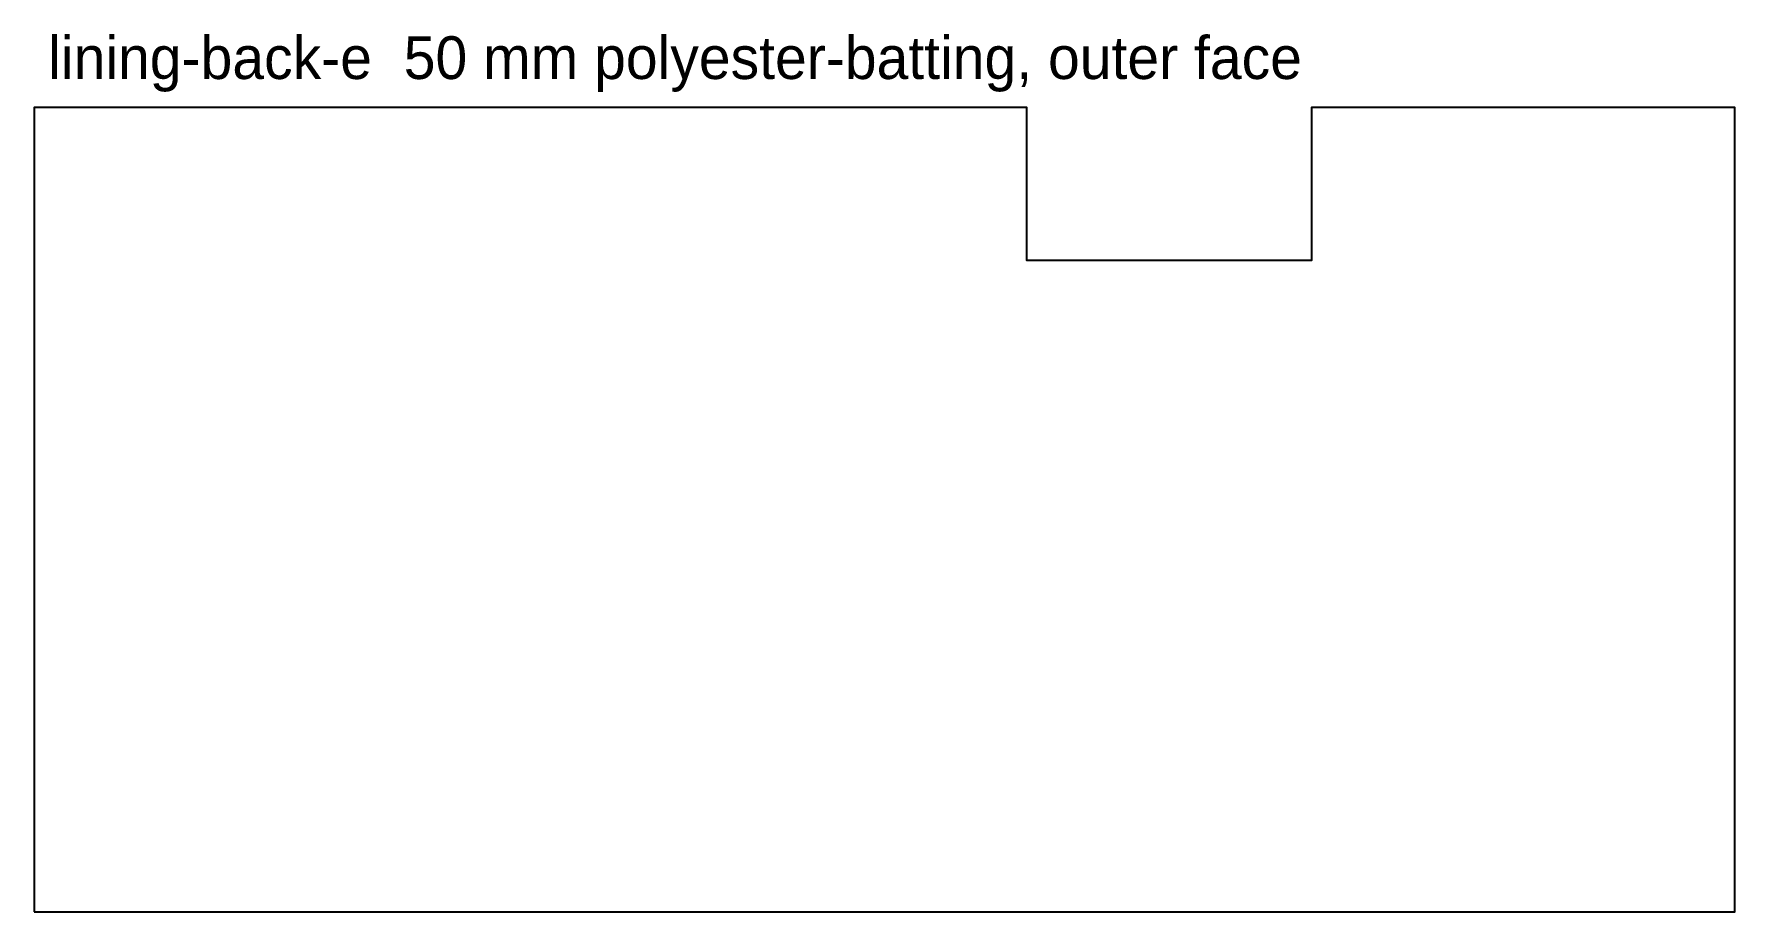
# Model space of a CAD drawing. Header units: millimetres. Extents: x 0 to 239, y 0 to 123.
import ezdxf

# ---------------------------------------------------------------- set-up
doc = ezdxf.new("R2010")
doc.units = ezdxf.units.MM
doc.layers.add('CUT_OUTSIDE', color=1, linetype='Continuous')
doc.layers.add('NOTES', color=7, linetype='Continuous')

msp = doc.modelspace()

# ---------------------------------------------------------------- linework, layer by layer
at = {"layer": 'CUT_OUTSIDE'}
msp.add_lwpolyline([(0, 0), (239, 0), (239, 113), (179.5, 113), (179.5, 91.5), (139.5, 91.5), (139.5, 113), (0, 113), (0, 0)], close=True, dxfattribs=at)

# ---------------------------------------------------------------- texts
at = {"layer": 'NOTES'}
msp.add_text('lining-back-e  50 mm polyester-batting, outer face', height=6, dxfattribs=at).set_placement((2, 117))

doc.saveas('drawing.dxf')
